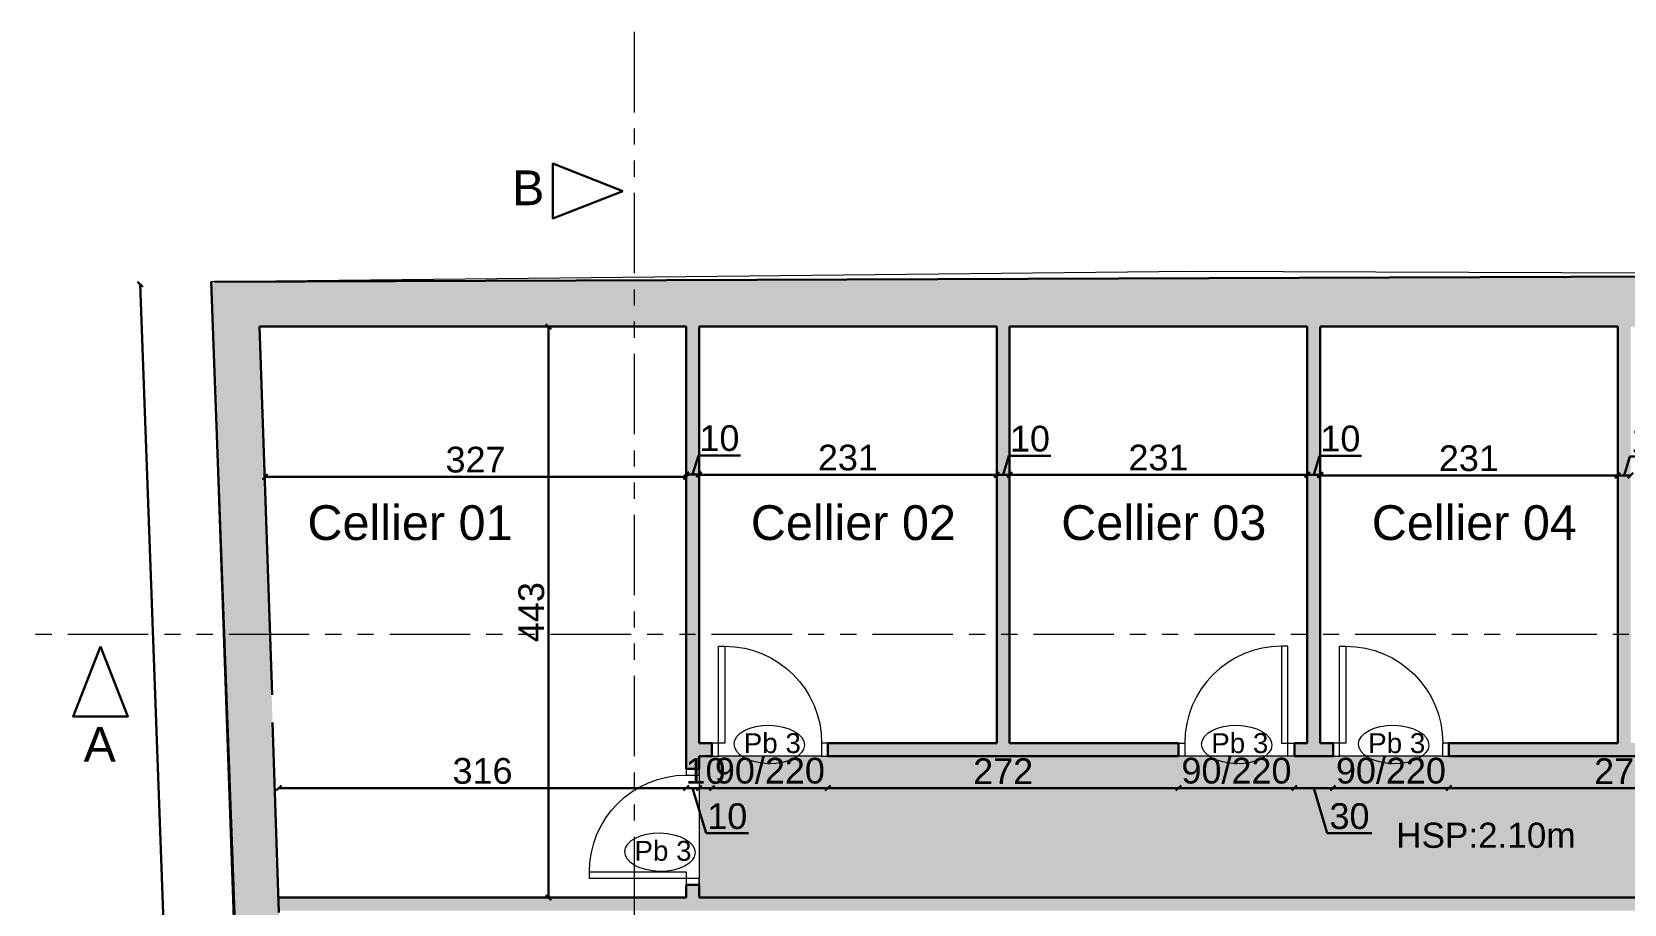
# Model space of a CAD drawing. Header units: millimetres. Extents: x 2804 to 3317, y 6834 to 7064.
# Drawn here: x 2957.87 to 2970.24, y 6939.95 to 6946.72 of the extents above; entities that cross this region are included whole.
import ezdxf

# ---------------------------------------------------------------- set-up
doc = ezdxf.new("R2010")
doc.units = ezdxf.units.MM
doc.header["$PDMODE"] = 1
doc.linetypes.add('PHANTOM2', pattern=[1.25, 0.625, -0.125, 0.125, -0.125, 0.125, -0.125])
for name, color, linetype, lineweight in [('cotation', 3, 'Continuous', 30), ('Hachures', 8, 'Continuous', 20), ('menuise', 50, 'Continuous', 18), ('Murs', 11, 'Continuous', 40), ('structure grt', 150, 'Continuous', 0), ('texte', 3, 'Continuous', 9), ('Trottoires', 140, 'Continuous', 30), ('zin menuiserie', 150, 'Continuous', 5), ('Zin mur', 30, 'Continuous', 30)]:
    doc.layers.add(name, color=color, linetype=linetype, lineweight=lineweight)
doc.layers.add('zin hatch mur', color=8, linetype='Continuous')
doc.layers.add('zin texte', color=33, linetype='Continuous')
doc.layers.add('zin hatch2', color=7, linetype='Continuous', lineweight=40, true_color=0xffe699)
doc.layers.get('zin hatch2').off()
doc.styles.add('ARIAL', font='arial.ttf')
doc.styles.add('PsikTxtStyle', font='arial.ttf')
doc.styles.get("Standard").update_dxf_attribs({"font": 'arial.ttf'})
doc.dimstyles.new('cotation 100', dxfattribs={"dimtxt": 0.2, "dimasz": 0.04, "dimexe": 0, "dimexo": 0, "dimgap": 0.03, "dimtad": 1, "dimdec": 0, "dimlfac": 100, "dimdsep": 46, "dimtxsty": 'ARIAL', "dimblk": 'OBLIQUE', "dimcen": 0.09, "dimse1": 1, "dimse2": 1, "dimclrd": 256, "dimclre": 256, "dimclrt": 256, "dimadec": 3, "dimazin": 2, "dimtfac": 1, "dimtdec": 0, "dimtofl": 0, "dimtmove": 1, "dimatfit": 3, "dimfxl": 0, "dimtolj": 1, "dimtzin": 0, "dimlwd": -1, "dimlwe": -1, "dimarcsym": 0})

# ---------------------------------------------------------------- blocks, each defined once
blk = doc.blocks.new('hath ss')
at = {"layer": 'zin hatch mur'}
h = blk.add_hatch(color=256, dxfattribs=at)
h.dxf.hatch_style = 1
h.paths.add_polyline_path([(2934.068, 6977.162), (2941.196, 6977.162), (2941.196, 6977.566), (2934.068, 6977.54)])
h = blk.add_hatch(color=256, dxfattribs=at)
h.dxf.hatch_style = 1
h.paths.add_polyline_path([(2926.422, 6977.162), (2928.691, 6977.162), (2928.691, 6977.521), (2926.045, 6977.512), (2926.147, 6974.735), (2926.501, 6974.735)])
h = blk.add_hatch(color=256, dxfattribs=at)
h.dxf.hatch_style = 1
h.paths.add_polyline_path([(2930.186, 6977.162), (2934.068, 6977.162), (2934.068, 6977.54), (2928.691, 6977.521), (2928.687, 6977.162)])
h = blk.add_hatch(color=256, dxfattribs=at)
h.dxf.hatch_style = 1
edge = h.paths.add_edge_path()
edge.add_line((2929.468, 6962.288), (2929.468, 6958.258))
edge.add_line((2929.468, 6958.258), (2928.103, 6958.258))
edge.add_line((2928.103, 6958.258), (2928.103, 6958.058))
edge.add_line((2928.103, 6958.058), (2929.468, 6958.058))
edge.add_line((2929.468, 6958.058), (2929.468, 6956.858))
edge.add_line((2929.468, 6956.858), (2928.227, 6956.858))
edge.add_line((2928.227, 6956.858), (2928.227, 6954.458))
edge.add_line((2928.227, 6954.458), (2928.469, 6954.458))
edge.add_line((2928.469, 6954.458), (2928.468, 6956.758))
edge.add_line((2928.468, 6956.758), (2929.468, 6956.758))
edge.add_line((2929.468, 6956.758), (2929.469, 6953.544))
edge.add_line((2929.469, 6953.544), (2927.265, 6953.543))
edge.add_line((2927.265, 6953.543), (2927.096, 6958.058))
edge.add_line((2927.096, 6958.058), (2927.203, 6958.058))
edge.add_line((2927.203, 6958.058), (2927.203, 6958.258))
edge.add_line((2927.203, 6958.258), (2927.086, 6958.258))
edge.add_line((2927.086, 6958.258), (2926.984, 6960.488))
edge.add_line((2926.984, 6960.488), (2927.086, 6960.488))
edge.add_line((2927.086, 6960.488), (2927.086, 6960.688))
edge.add_line((2927.086, 6960.688), (2926.977, 6960.688))
edge.add_line((2926.977, 6960.688), (2926.501, 6974.739))
edge.add_line((2926.501, 6974.739), (2926.147, 6974.74))
edge.add_line((2926.147, 6974.74), (2926.94, 6953.208))
edge.add_line((2926.94, 6953.208), (2935.329, 6953.21))
edge.add_line((2935.329, 6953.21), (2935.329, 6953.543))
edge.add_line((2935.329, 6953.543), (2930.221, 6953.543))
edge.add_arc((2930.22, 6954.044), 0.501, 181.1785, 270.1437, ccw=False)
edge.add_line((2929.719, 6954.033), (2929.719, 6962.288))
edge.add_line((2929.719, 6962.288), (2929.468, 6962.288))
h.paths.add_polyline_path([(2928.186, 6961.988), (2928.286, 6961.988), (2928.286, 6962.188), (2929.468, 6962.188), (2929.468, 6962.288), (2928.186, 6962.288)], flags=17)
h.paths.add_polyline_path([(2928.286, 6961.088), (2928.186, 6961.088), (2928.186, 6960.688), (2927.986, 6960.688), (2927.986, 6960.488), (2928.186, 6960.488), (2928.186, 6958.258), (2928.286, 6958.258)], flags=17)
blk = doc.blocks.new('terr')
at = {"layer": 'Murs', "lineweight": 9, "flags": 128}
for points, elevation in [([(3000.705, 7091.58), (2997.105, 7091.594), (2989.511, 7091.515), (2989.497, 7091.515)], 2.965), ([(2990.371, 7067.421), (2990.064, 7075.352), (2989.497, 7091.515)], 5.929)]:
    blk.add_lwpolyline(points, dxfattribs=dict(at, elevation=elevation))
blk = doc.blocks.new('P90')
at = {"ltscale": 0.005}
for p, q in [((-50, 752), (-100, 752)), ((-100, 752), (-100, 0)), ((-50, 0), (-50, 752)), ((-900, -100), (-900, 0)), ((-900, 0), (-850, 0)), ((-850, 0), (-850, -100)), ((-100, 0), (-50, 0)), ((-50, 0), (0, 0)), ((-50, -100), (-50, 0)), ((0, 0), (0, -100)), ((-850, -100), (-900, -100)), ((0, -100), (-50, -100))]:
    blk.add_line(p, q, dxfattribs=at)
blk.add_arc((-100, 0), 752, 90, 180, dxfattribs=at)
blk = doc.blocks.new('_Oblique')
at = {"color": 0, "linetype": 'ByBlock', "lineweight": -2}
blk.add_line((-0.5, -0.5), (0.5, 0.5), dxfattribs=at)
blk = doc.blocks.new('*D213')
at = {"layer": 'cotation', "transparency": 16777216}
blk.add_line((2961.884, 6940.001), (2961.884, 6944.435), dxfattribs=at)
at = {"layer": 'Defpoints', "color": 0, "transparency": 16777216}
for p in [(2961.884, 6944.435), (2963.404, 6944.435), (2962.228, 6940.001)]:
    blk.add_point(p, dxfattribs=at)
at = {"layer": 'cotation', "transparency": 16777216, "xscale": 0.04, "yscale": 0.04, "zscale": 0.04}
for p, rotation in [((2961.884, 6944.435), 90), ((2961.884, 6940.001), 270)]:
    blk.add_blockref('_Oblique', p, dxfattribs=dict(at, rotation=rotation))
at = {"layer": 'cotation', "transparency": 16777216, "insert": (2961.752, 6942.218), "char_height": 0.2, "attachment_point": 5, "rotation": 90, "style": 'ARIAL'}
blk.add_mtext('\\A1;443', dxfattribs=at)
blk = doc.blocks.new('*D218')
at = {"layer": 'cotation', "transparency": 16777216}
blk.add_line((2958.712, 6944.764), (2959.607, 6920.46), dxfattribs=at)
at = {"layer": 'Defpoints', "color": 0, "transparency": 16777216}
for p in [(2959.264, 6944.784), (2959.607, 6920.46), (2960.158, 6920.481)]:
    blk.add_point(p, dxfattribs=at)
at = {"layer": 'cotation', "transparency": 16777216, "xscale": 0.04, "yscale": 0.04, "zscale": 0.04}
for p, rotation in [((2958.712, 6944.764), 92.10827966792664), ((2959.607, 6920.46), 272.1082796679266)]:
    blk.add_blockref('_Oblique', p, dxfattribs=dict(at, rotation=rotation))
at = {"layer": 'cotation', "transparency": 16777216, "insert": (2959.343, 6932.619), "char_height": 0.3, "attachment_point": 5, "rotation": 272.1083, "style": 'ARIAL'}
blk.add_mtext('\\A1;2432', dxfattribs=at)
blk = doc.blocks.new('*D580')
at = {"layer": 'cotation', "transparency": 16777216}
blk.add_line((2963.054, 6940.852), (2963.154, 6940.852), dxfattribs=at)
at = {"layer": 'Defpoints', "color": 0, "transparency": 16777216}
for p in [(2963.054, 6941.101), (2963.154, 6941.101), (2963.154, 6940.852)]:
    blk.add_point(p, dxfattribs=at)
at = {"layer": 'cotation', "transparency": 16777216, "xscale": 0.04, "yscale": 0.04, "zscale": 0.04, "rotation": 180}
blk.add_blockref('_Oblique', (2963.054, 6940.852), dxfattribs=at)
at = {"layer": 'cotation', "transparency": 16777216, "xscale": 0.04, "yscale": 0.04, "zscale": 0.04}
blk.add_blockref('_Oblique', (2963.154, 6940.852), dxfattribs=at)
at = {"layer": 'cotation', "transparency": 16777216, "insert": (2963.104, 6940.984), "char_height": 0.2, "attachment_point": 5, "style": 'ARIAL'}
blk.add_mtext('\\A1;10', dxfattribs=at)
blk = doc.blocks.new('*D581')
at = {"layer": 'cotation', "transparency": 16777216}
blk.add_line((2963.154, 6940.852), (2964.054, 6940.852), dxfattribs=at)
at = {"layer": 'Defpoints', "color": 0, "transparency": 16777216}
for p in [(2963.154, 6941.101), (2964.054, 6941.101), (2964.054, 6940.852)]:
    blk.add_point(p, dxfattribs=at)
at = {"layer": 'cotation', "transparency": 16777216, "xscale": 0.04, "yscale": 0.04, "zscale": 0.04, "rotation": 180}
blk.add_blockref('_Oblique', (2963.154, 6940.852), dxfattribs=at)
at = {"layer": 'cotation', "transparency": 16777216, "xscale": 0.04, "yscale": 0.04, "zscale": 0.04}
blk.add_blockref('_Oblique', (2964.054, 6940.852), dxfattribs=at)
at = {"layer": 'cotation', "transparency": 16777216, "insert": (2963.604, 6940.986), "char_height": 0.2, "attachment_point": 5, "style": 'ARIAL'}
blk.add_mtext('\\A1;90/220', dxfattribs=at)
blk = doc.blocks.new('*D582')
at = {"layer": 'cotation', "transparency": 16777216}
blk.add_line((2964.054, 6940.852), (2966.778, 6940.852), dxfattribs=at)
at = {"layer": 'Defpoints', "color": 0, "transparency": 16777216}
for p in [(2964.054, 6941.101), (2966.778, 6941.101), (2966.778, 6940.852)]:
    blk.add_point(p, dxfattribs=at)
at = {"layer": 'cotation', "transparency": 16777216, "xscale": 0.04, "yscale": 0.04, "zscale": 0.04, "rotation": 180}
blk.add_blockref('_Oblique', (2964.054, 6940.852), dxfattribs=at)
at = {"layer": 'cotation', "transparency": 16777216, "xscale": 0.04, "yscale": 0.04, "zscale": 0.04}
blk.add_blockref('_Oblique', (2966.778, 6940.852), dxfattribs=at)
at = {"layer": 'cotation', "transparency": 16777216, "insert": (2965.416, 6940.983), "char_height": 0.2, "attachment_point": 5, "style": 'ARIAL'}
blk.add_mtext('\\A1;272', dxfattribs=at)
blk = doc.blocks.new('*D583')
at = {"layer": 'cotation', "transparency": 16777216}
blk.add_line((2966.778, 6940.852), (2967.678, 6940.852), dxfattribs=at)
at = {"layer": 'Defpoints', "color": 0, "transparency": 16777216}
for p in [(2966.778, 6941.101), (2967.678, 6941.101), (2967.678, 6940.852)]:
    blk.add_point(p, dxfattribs=at)
at = {"layer": 'cotation', "transparency": 16777216, "xscale": 0.04, "yscale": 0.04, "zscale": 0.04, "rotation": 180}
blk.add_blockref('_Oblique', (2966.778, 6940.852), dxfattribs=at)
at = {"layer": 'cotation', "transparency": 16777216, "xscale": 0.04, "yscale": 0.04, "zscale": 0.04}
blk.add_blockref('_Oblique', (2967.678, 6940.852), dxfattribs=at)
at = {"layer": 'cotation', "transparency": 16777216, "insert": (2967.228, 6940.986), "char_height": 0.2, "attachment_point": 5, "style": 'ARIAL'}
blk.add_mtext('\\A1;90/220', dxfattribs=at)
blk = doc.blocks.new('*D584')
at = {"layer": 'cotation', "transparency": 16777216}
for p, q in [((2967.678, 6940.852), (2967.978, 6940.852)), ((2967.828, 6940.852), (2967.933, 6940.501)), ((2967.933, 6940.501), (2968.279, 6940.501))]:
    blk.add_line(p, q, dxfattribs=at)
at = {"layer": 'Defpoints', "color": 0, "transparency": 16777216}
for p in [(2967.678, 6941.101), (2967.978, 6941.101), (2967.978, 6940.852)]:
    blk.add_point(p, dxfattribs=at)
at = {"layer": 'cotation', "transparency": 16777216, "xscale": 0.04, "yscale": 0.04, "zscale": 0.04, "rotation": 180}
blk.add_blockref('_Oblique', (2967.678, 6940.852), dxfattribs=at)
at = {"layer": 'cotation', "transparency": 16777216, "xscale": 0.04, "yscale": 0.04, "zscale": 0.04}
blk.add_blockref('_Oblique', (2967.978, 6940.852), dxfattribs=at)
at = {"layer": 'cotation', "transparency": 16777216, "insert": (2968.106, 6940.633), "char_height": 0.2, "attachment_point": 5, "style": 'ARIAL'}
blk.add_mtext('\\A1;30', dxfattribs=at)
blk = doc.blocks.new('*D585')
at = {"layer": 'cotation', "transparency": 16777216}
blk.add_line((2967.978, 6940.852), (2968.878, 6940.852), dxfattribs=at)
at = {"layer": 'Defpoints', "color": 0, "transparency": 16777216}
for p in [(2967.978, 6941.101), (2968.878, 6941.101), (2968.878, 6940.852)]:
    blk.add_point(p, dxfattribs=at)
at = {"layer": 'cotation', "transparency": 16777216, "xscale": 0.04, "yscale": 0.04, "zscale": 0.04, "rotation": 180}
blk.add_blockref('_Oblique', (2967.978, 6940.852), dxfattribs=at)
at = {"layer": 'cotation', "transparency": 16777216, "xscale": 0.04, "yscale": 0.04, "zscale": 0.04}
blk.add_blockref('_Oblique', (2968.878, 6940.852), dxfattribs=at)
at = {"layer": 'cotation', "transparency": 16777216, "insert": (2968.428, 6940.986), "char_height": 0.2, "attachment_point": 5, "style": 'ARIAL'}
blk.add_mtext('\\A1;90/220', dxfattribs=at)
blk = doc.blocks.new('*D586')
at = {"layer": 'cotation', "transparency": 16777216}
blk.add_line((2968.878, 6940.852), (2971.601, 6940.852), dxfattribs=at)
at = {"layer": 'Defpoints', "color": 0, "transparency": 16777216}
for p in [(2968.878, 6941.101), (2971.601, 6941.101), (2971.601, 6940.852)]:
    blk.add_point(p, dxfattribs=at)
at = {"layer": 'cotation', "transparency": 16777216, "xscale": 0.04, "yscale": 0.04, "zscale": 0.04, "rotation": 180}
blk.add_blockref('_Oblique', (2968.878, 6940.852), dxfattribs=at)
at = {"layer": 'cotation', "transparency": 16777216, "xscale": 0.04, "yscale": 0.04, "zscale": 0.04}
blk.add_blockref('_Oblique', (2971.601, 6940.852), dxfattribs=at)
at = {"layer": 'cotation', "transparency": 16777216, "insert": (2970.239, 6940.983), "char_height": 0.2, "attachment_point": 5, "style": 'ARIAL'}
blk.add_mtext('\\A1;272', dxfattribs=at)
blk = doc.blocks.new('*D600')
at = {"layer": 'cotation', "transparency": 16777216}
for p, q in [((2963.054, 6940.852), (2962.954, 6940.852)), ((2963.004, 6940.852), (2963.11, 6940.501)), ((2963.11, 6940.501), (2963.437, 6940.501))]:
    blk.add_line(p, q, dxfattribs=at)
at = {"layer": 'Defpoints', "color": 0, "transparency": 16777216}
for p in [(2963.054, 6941.101), (2962.954, 6941.001), (2962.954, 6940.852)]:
    blk.add_point(p, dxfattribs=at)
at = {"layer": 'cotation', "transparency": 16777216, "xscale": 0.04, "yscale": 0.04, "zscale": 0.04, "rotation": 180}
blk.add_blockref('_Oblique', (2962.954, 6940.852), dxfattribs=at)
at = {"layer": 'cotation', "transparency": 16777216, "xscale": 0.04, "yscale": 0.04, "zscale": 0.04}
blk.add_blockref('_Oblique', (2963.054, 6940.852), dxfattribs=at)
at = {"layer": 'cotation', "transparency": 16777216, "insert": (2963.273, 6940.633), "char_height": 0.2, "attachment_point": 5, "style": 'ARIAL'}
blk.add_mtext('\\A1;10', dxfattribs=at)
blk = doc.blocks.new('*D601')
at = {"layer": 'cotation', "transparency": 16777216}
blk.add_line((2962.954, 6940.852), (2959.79, 6940.852), dxfattribs=at)
at = {"layer": 'Defpoints', "color": 0, "transparency": 16777216}
for p in [(2962.954, 6941.001), (2959.79, 6940.852), (2959.79, 6940.001)]:
    blk.add_point(p, dxfattribs=at)
at = {"layer": 'cotation', "transparency": 16777216, "xscale": 0.04, "yscale": 0.04, "zscale": 0.04, "rotation": 180}
blk.add_blockref('_Oblique', (2959.79, 6940.852), dxfattribs=at)
at = {"layer": 'cotation', "transparency": 16777216, "xscale": 0.04, "yscale": 0.04, "zscale": 0.04}
blk.add_blockref('_Oblique', (2962.954, 6940.852), dxfattribs=at)
at = {"layer": 'cotation', "transparency": 16777216, "insert": (2961.372, 6940.984), "char_height": 0.2, "attachment_point": 5, "style": 'ARIAL'}
blk.add_mtext('\\A1;316', dxfattribs=at)
blk = doc.blocks.new('*D610')
at = {"layer": 'cotation', "transparency": 16777216}
for p, q in [((2970.239, 6943.279), (2970.283, 6943.426)), ((2970.283, 6943.426), (2970.61, 6943.426)), ((2970.289, 6943.279), (2970.189, 6943.279))]:
    blk.add_line(p, q, dxfattribs=at)
at = {"layer": 'Defpoints', "color": 0, "transparency": 16777216}
for p in [(2970.189, 6943.279), (2970.189, 6942.733), (2970.289, 6942.752)]:
    blk.add_point(p, dxfattribs=at)
at = {"layer": 'cotation', "transparency": 16777216, "xscale": 0.04, "yscale": 0.04, "zscale": 0.04, "rotation": 180}
blk.add_blockref('_Oblique', (2970.189, 6943.279), dxfattribs=at)
at = {"layer": 'cotation', "transparency": 16777216, "xscale": 0.04, "yscale": 0.04, "zscale": 0.04}
blk.add_blockref('_Oblique', (2970.289, 6943.279), dxfattribs=at)
at = {"layer": 'cotation', "transparency": 16777216, "insert": (2970.447, 6943.558), "char_height": 0.2, "attachment_point": 5, "style": 'ARIAL'}
blk.add_mtext('\\A1;10', dxfattribs=at)
blk = doc.blocks.new('*D611')
at = {"layer": 'cotation', "transparency": 16777216}
blk.add_line((2970.189, 6943.28), (2967.878, 6943.28), dxfattribs=at)
at = {"layer": 'Defpoints', "color": 0, "transparency": 16777216}
for p in [(2967.878, 6943.28), (2970.189, 6942.733), (2967.878, 6942.573)]:
    blk.add_point(p, dxfattribs=at)
at = {"layer": 'cotation', "transparency": 16777216, "xscale": 0.04, "yscale": 0.04, "zscale": 0.04, "rotation": 180}
blk.add_blockref('_Oblique', (2967.878, 6943.28), dxfattribs=at)
at = {"layer": 'cotation', "transparency": 16777216, "xscale": 0.04, "yscale": 0.04, "zscale": 0.04}
blk.add_blockref('_Oblique', (2970.189, 6943.28), dxfattribs=at)
at = {"layer": 'cotation', "transparency": 16777216, "insert": (2969.033, 6943.412), "char_height": 0.2, "attachment_point": 5, "style": 'ARIAL'}
blk.add_mtext('\\A1;231', dxfattribs=at)
blk = doc.blocks.new('*D612')
at = {"layer": 'cotation', "transparency": 16777216}
for p, q in [((2967.828, 6943.285), (2967.872, 6943.432)), ((2967.872, 6943.432), (2968.199, 6943.432)), ((2967.878, 6943.285), (2967.778, 6943.285))]:
    blk.add_line(p, q, dxfattribs=at)
at = {"layer": 'Defpoints', "color": 0, "transparency": 16777216}
for p in [(2967.778, 6943.285), (2967.778, 6942.573), (2967.878, 6942.573)]:
    blk.add_point(p, dxfattribs=at)
at = {"layer": 'cotation', "transparency": 16777216, "xscale": 0.04, "yscale": 0.04, "zscale": 0.04, "rotation": 180}
blk.add_blockref('_Oblique', (2967.778, 6943.285), dxfattribs=at)
at = {"layer": 'cotation', "transparency": 16777216, "xscale": 0.04, "yscale": 0.04, "zscale": 0.04}
blk.add_blockref('_Oblique', (2967.878, 6943.285), dxfattribs=at)
at = {"layer": 'cotation', "transparency": 16777216, "insert": (2968.035, 6943.565), "char_height": 0.2, "attachment_point": 5, "style": 'ARIAL'}
blk.add_mtext('\\A1;10', dxfattribs=at)
blk = doc.blocks.new('*D613')
at = {"layer": 'cotation', "transparency": 16777216}
blk.add_line((2967.778, 6943.284), (2965.466, 6943.284), dxfattribs=at)
at = {"layer": 'Defpoints', "color": 0, "transparency": 16777216}
for p in [(2965.466, 6943.284), (2965.466, 6942.599), (2967.778, 6942.573)]:
    blk.add_point(p, dxfattribs=at)
at = {"layer": 'cotation', "transparency": 16777216, "xscale": 0.04, "yscale": 0.04, "zscale": 0.04, "rotation": 180}
blk.add_blockref('_Oblique', (2965.466, 6943.284), dxfattribs=at)
at = {"layer": 'cotation', "transparency": 16777216, "xscale": 0.04, "yscale": 0.04, "zscale": 0.04}
blk.add_blockref('_Oblique', (2967.778, 6943.284), dxfattribs=at)
at = {"layer": 'cotation', "transparency": 16777216, "insert": (2966.622, 6943.417), "char_height": 0.2, "attachment_point": 5, "style": 'ARIAL'}
blk.add_mtext('\\A1;231', dxfattribs=at)
blk = doc.blocks.new('*D614')
at = {"layer": 'cotation', "transparency": 16777216}
for p, q in [((2965.416, 6943.284), (2965.46, 6943.431)), ((2965.46, 6943.431), (2965.787, 6943.431)), ((2965.466, 6943.284), (2965.366, 6943.284))]:
    blk.add_line(p, q, dxfattribs=at)
at = {"layer": 'Defpoints', "color": 0, "transparency": 16777216}
for p in [(2965.366, 6943.284), (2965.366, 6942.591), (2965.466, 6942.599)]:
    blk.add_point(p, dxfattribs=at)
at = {"layer": 'cotation', "transparency": 16777216, "xscale": 0.04, "yscale": 0.04, "zscale": 0.04, "rotation": 180}
blk.add_blockref('_Oblique', (2965.366, 6943.284), dxfattribs=at)
at = {"layer": 'cotation', "transparency": 16777216, "xscale": 0.04, "yscale": 0.04, "zscale": 0.04}
blk.add_blockref('_Oblique', (2965.466, 6943.284), dxfattribs=at)
at = {"layer": 'cotation', "transparency": 16777216, "insert": (2965.624, 6943.564), "char_height": 0.2, "attachment_point": 5, "style": 'ARIAL'}
blk.add_mtext('\\A1;10', dxfattribs=at)
blk = doc.blocks.new('*D615')
at = {"layer": 'cotation', "transparency": 16777216}
blk.add_line((2965.366, 6943.285), (2963.054, 6943.285), dxfattribs=at)
at = {"layer": 'Defpoints', "color": 0, "transparency": 16777216}
for p in [(2963.054, 6943.285), (2965.366, 6942.591), (2963.054, 6942.487)]:
    blk.add_point(p, dxfattribs=at)
at = {"layer": 'cotation', "transparency": 16777216, "xscale": 0.04, "yscale": 0.04, "zscale": 0.04, "rotation": 180}
blk.add_blockref('_Oblique', (2963.054, 6943.285), dxfattribs=at)
at = {"layer": 'cotation', "transparency": 16777216, "xscale": 0.04, "yscale": 0.04, "zscale": 0.04}
blk.add_blockref('_Oblique', (2965.366, 6943.285), dxfattribs=at)
at = {"layer": 'cotation', "transparency": 16777216, "insert": (2964.21, 6943.417), "char_height": 0.2, "attachment_point": 5, "style": 'ARIAL'}
blk.add_mtext('\\A1;231', dxfattribs=at)
blk = doc.blocks.new('*D616')
at = {"layer": 'cotation', "transparency": 16777216}
for p, q in [((2963.004, 6943.288), (2963.049, 6943.435)), ((2963.049, 6943.435), (2963.376, 6943.435)), ((2963.054, 6943.288), (2962.954, 6943.288))]:
    blk.add_line(p, q, dxfattribs=at)
at = {"layer": 'Defpoints', "color": 0, "transparency": 16777216}
for p in [(2962.954, 6943.288), (2962.954, 6942.476), (2963.054, 6942.487)]:
    blk.add_point(p, dxfattribs=at)
at = {"layer": 'cotation', "transparency": 16777216, "xscale": 0.04, "yscale": 0.04, "zscale": 0.04, "rotation": 180}
blk.add_blockref('_Oblique', (2962.954, 6943.288), dxfattribs=at)
at = {"layer": 'cotation', "transparency": 16777216, "xscale": 0.04, "yscale": 0.04, "zscale": 0.04}
blk.add_blockref('_Oblique', (2963.054, 6943.288), dxfattribs=at)
at = {"layer": 'cotation', "transparency": 16777216, "insert": (2963.212, 6943.568), "char_height": 0.2, "attachment_point": 5, "style": 'ARIAL'}
blk.add_mtext('\\A1;10', dxfattribs=at)
blk = doc.blocks.new('*D617')
at = {"layer": 'cotation', "transparency": 16777216}
blk.add_line((2962.954, 6943.269), (2959.683, 6943.269), dxfattribs=at)
at = {"layer": 'Defpoints', "color": 0, "transparency": 16777216}
for p in [(2959.683, 6943.269), (2959.683, 6943.193), (2962.954, 6942.476)]:
    blk.add_point(p, dxfattribs=at)
at = {"layer": 'cotation', "transparency": 16777216, "xscale": 0.04, "yscale": 0.04, "zscale": 0.04, "rotation": 180}
blk.add_blockref('_Oblique', (2959.683, 6943.269), dxfattribs=at)
at = {"layer": 'cotation', "transparency": 16777216, "xscale": 0.04, "yscale": 0.04, "zscale": 0.04}
blk.add_blockref('_Oblique', (2962.954, 6943.269), dxfattribs=at)
at = {"layer": 'cotation', "transparency": 16777216, "insert": (2961.318, 6943.401), "char_height": 0.2, "attachment_point": 5, "style": 'ARIAL'}
blk.add_mtext('\\A1;327', dxfattribs=at)
blk = doc.blocks.new('pb3.')
at = {"layer": 'menuise'}
blk.add_ellipse((2979.604, 6941.19), major_axis=(-0.273, 0.005), ratio=0.546469, start_param=-1.570796, end_param=4.712389, dxfattribs=at)
at = {"layer": 'menuise', "insert": (2979.406, 6941.278), "char_height": 0.1544, "width": 2.34126, "attachment_point": 1, "style": 'PsikTxtStyle'}
blk.add_mtext('Pb 3', dxfattribs=at)

msp = doc.modelspace()

# ---------------------------------------------------------------- hatches: boundary and pattern name
at = {"layer": 'Hachures'}
h = msp.add_hatch(dxfattribs=at)
h.set_pattern_fill('AR-HBONE', color=256, scale=0.001)
h.paths.add_polyline_path([(2961.404, 6927.961), (2961.404, 6929.561), (2960.14, 6929.561), (2960.196, 6927.961)])
h.paths.add_polyline_path([(2973.801, 6940.001), (2973.801, 6941.401), (2972.701, 6941.401), (2972.701, 6941.101), (2963.054, 6941.101), (2963.054, 6940.001)])
h.paths.add_polyline_path([(2975.798, 6943.885), (2975.798, 6940.001), (2977.874, 6940.001), (2977.874, 6943.885)])
h.paths.add_polyline_path([(2966.814, 6929.034), (2967.361, 6929.034), (2967.361, 6927.928), (2966.814, 6927.928)], flags=17)
edge = h.paths.add_edge_path()
edge.add_arc((2967.454, 6929.061), 0.5, 360, 450)
edge.add_line((2967.454, 6929.561), (2966.814, 6929.561))
edge.add_line((2966.814, 6929.561), (2966.814, 6926.461))
edge.add_arc((2968.694, 6926.447), 1.879, 179.5891, 246.8372)
edge.add_line((2967.954, 6924.719), (2967.954, 6929.061))
at = {"layer": 'zin hatch mur'}
h = msp.add_hatch(color=256, dxfattribs=at)
h.dxf.hatch_style = 1
h.paths.add_polyline_path([(2971.601, 6941.201), (2970.289, 6941.201), (2970.289, 6944.485), (2970.189, 6944.485), (2970.189, 6941.201), (2968.878, 6941.201), (2968.878, 6941.101), (2971.601, 6941.101)])
h.paths.add_polyline_path([(2967.878, 6944.485), (2967.778, 6944.485), (2967.778, 6941.201), (2967.678, 6941.201), (2967.678, 6941.101), (2967.978, 6941.101), (2967.978, 6941.201), (2967.878, 6941.201)])
h.paths.add_polyline_path([(2966.778, 6941.201), (2965.466, 6941.201), (2965.466, 6944.485), (2965.366, 6944.485), (2965.366, 6941.201), (2964.054, 6941.201), (2964.054, 6941.101), (2966.778, 6941.101)])
h.paths.add_polyline_path([(2963.154, 6941.201), (2963.054, 6941.201), (2963.054, 6944.485), (2962.954, 6944.485), (2962.954, 6941.001), (2963.054, 6941.001), (2963.054, 6941.101), (2963.154, 6941.101)])
h.paths.add_polyline_path([(2980.284, 6941.201), (2980.084, 6941.201), (2980.084, 6941.101), (2980.284, 6941.101)])
h.paths.add_polyline_path([(2975.798, 6944.485), (2975.698, 6944.485), (2975.698, 6941.501), (2973.701, 6941.501), (2973.701, 6941.401), (2973.801, 6941.401), (2973.801, 6941.001), (2973.901, 6941.001), (2973.901, 6941.401), (2975.698, 6941.401), (2975.698, 6940.886), (2975.798, 6940.886)])
h.paths.add_polyline_path([(2972.801, 6941.501), (2972.701, 6941.501), (2972.701, 6944.485), (2972.601, 6944.485), (2972.601, 6941.201), (2972.501, 6941.201), (2972.501, 6941.101), (2972.701, 6941.101), (2972.701, 6941.401), (2972.801, 6941.401)])
h.paths.add_polyline_path([(2979.184, 6941.201), (2977.974, 6941.201), (2977.974, 6944.485), (2977.874, 6944.485), (2977.874, 6941.001), (2977.974, 6941.001), (2977.974, 6941.101), (2979.184, 6941.101)])
h.paths.add_polyline_path([(2959.789, 6939.901), (2975.798, 6939.901), (2975.798, 6940.101), (2975.698, 6940.101), (2975.698, 6940.001), (2973.901, 6940.001), (2973.901, 6940.101), (2973.801, 6940.101), (2973.801, 6940.001), (2963.054, 6940.001), (2963.054, 6940.101), (2962.954, 6940.101), (2962.954, 6940.001), (2959.79, 6940.001)])
h.paths.add_polyline_path([(2980.287, 6939.901), (2980.287, 6939.841), (2980.287, 6940.001), (2977.974, 6940.001), (2977.974, 6940.101), (2977.874, 6940.101), (2977.874, 6940.001), (2976.994, 6940.001), (2976.994, 6939.901)])

# ---------------------------------------------------------------- linework, layer by layer
at = {"layer": 'cotation'}
msp.add_lwpolyline([(2962.461, 6945.488), (2961.918, 6945.275), (2961.918, 6945.701), (2962.461, 6945.488)], dxfattribs=at)
at = {"layer": 'cotation', "elevation": -2.965}
msp.add_lwpolyline([(2958.404, 6941.951), (2958.617, 6941.408), (2958.192, 6941.408), (2958.404, 6941.951)], dxfattribs=at)
at = {"layer": 'Hachures'}
for p, q in [((2964.004, 6941.101), (2963.204, 6941.101)), ((2967.628, 6941.101), (2966.828, 6941.101)), ((2968.828, 6941.101), (2968.028, 6941.101)), ((2963.054, 6941.001), (2963.054, 6940.101))]:
    msp.add_line(p, q, dxfattribs=at)
at = {"layer": 'texte', "linetype": 'PHANTOM2', "lineweight": 9}
for p, q in [((2962.551, 6946.724), (2962.551, 6935.952)), ((2982.526, 6942.044, -2.965), (2957.871, 6942.044, -2.965))]:
    msp.add_line(p, q, dxfattribs=at)
at = {"layer": 'Zin mur'}
for p, q in [((2959.264, 6944.784), (2960.158, 6920.481)), ((2959.289, 6944.784), (2980.573, 6944.86)), ((2959.64, 6944.435), (2959.738, 6941.576)), ((2959.64, 6944.435), (2962.954, 6944.435)), ((2962.954, 6941.001), (2962.954, 6944.435)), ((2963.054, 6944.435), (2965.366, 6944.435)), ((2963.054, 6941.201), (2963.054, 6944.435)), ((2965.366, 6941.201), (2965.366, 6944.435)), ((2965.466, 6944.435), (2967.778, 6944.435)), ((2965.466, 6941.201), (2965.466, 6944.435)), ((2967.778, 6941.201), (2967.778, 6944.435)), ((2967.878, 6944.435), (2970.189, 6944.435)), ((2967.878, 6941.201), (2967.878, 6944.435)), ((2970.189, 6941.201), (2970.189, 6944.435)), ((2959.741, 6941.361), (2959.79, 6939.886)), ((2963.154, 6941.101), (2963.154, 6941.201)), ((2964.054, 6941.101), (2964.054, 6941.201)), ((2966.778, 6941.101), (2966.778, 6941.201)), ((2967.678, 6941.101), (2967.678, 6941.201)), ((2967.978, 6941.101), (2967.978, 6941.201)), ((2968.878, 6941.101), (2968.878, 6941.201)), ((2963.054, 6941.101), (2963.154, 6941.101)), ((2963.054, 6941.001), (2963.054, 6941.101)), ((2964.054, 6941.101), (2966.778, 6941.101)), ((2967.678, 6941.101), (2967.978, 6941.101)), ((2967.678, 6941.101), (2967.978, 6941.101)), ((2968.878, 6941.101), (2971.601, 6941.101)), ((2963.054, 6941.001), (2962.954, 6941.001)), ((2962.954, 6940.001), (2962.954, 6940.101)), ((2963.054, 6940.101), (2962.954, 6940.101)), ((2963.054, 6940.001), (2963.054, 6940.101))]:
    msp.add_line(p, q, dxfattribs=at)
at = {"layer": 'Zin mur', "ltscale": 0.02}
for p, q in [((2963.054, 6941.201), (2963.154, 6941.201)), ((2964.054, 6941.201), (2965.366, 6941.201)), ((2965.466, 6941.201), (2966.778, 6941.201)), ((2967.678, 6941.201), (2967.778, 6941.201)), ((2967.878, 6941.201), (2967.978, 6941.201)), ((2968.878, 6941.201), (2970.189, 6941.201)), ((2959.79, 6940.001), (2962.954, 6940.001)), ((2963.054, 6940.001), (2973.801, 6940.001))]:
    msp.add_line(p, q, dxfattribs=at)

# ---------------------------------------------------------------- block references
at = {"layer": 'cotation'}
for p in [(-16.005, 0), (-12.374, 0), (-11.155, 0), (-16.854, -0.836)]:
    msp.add_blockref('pb3.', p, dxfattribs=at)
at = {"layer": 'Trottoires'}
msp.add_blockref('terr', (-30.233, -146.731, -5.929), dxfattribs=at)
at = {"layer": 'zin hatch2'}
msp.add_blockref('hath ss', (33.218, -32.727), dxfattribs=at)
at = {"layer": 'zin menuiserie', "yscale": 0.001, "zscale": 0.001}
for p, xscale in [((2963.154, 6941.201), -0.001), ((2967.678, 6941.201), 0.001), ((2967.978, 6941.201), -0.001)]:
    msp.add_blockref('P90', p, dxfattribs=dict(at, xscale=xscale))
at = {"layer": 'zin menuiserie', "xscale": -0.001, "yscale": 0.001, "zscale": 0.001, "rotation": 90}
msp.add_blockref('P90', (2962.954, 6940.101), dxfattribs=at)

# ---------------------------------------------------------------- texts
at = {"layer": 'structure grt', "ltscale": 0.5, "insert": (2968.469, 6940.583), "char_height": 0.195, "width": 13.74632, "attachment_point": 1}
msp.add_mtext('{\\C1;HSP:2.10m}', dxfattribs=at)
at = {"layer": 'zin texte', "char_height": 0.27, "attachment_point": 1}
for s, insert in [('B', (2961.601, 6945.648)), ('Cellier 01', (2960.012, 6943.048)), ('Cellier 02', (2963.456, 6943.048)), ('Cellier 03', (2965.867, 6943.048)), ('Cellier 04', (2968.279, 6943.048)), ('A', (2958.273, 6941.326, -2.965))]:
    msp.add_mtext_dynamic_manual_height_columns(s, width=34.10317, gutter_width=12.5, heights=[0], dxfattribs=dict(at, insert=insert))

# ---------------------------------------------------------------- dimensions: what is measured, and where the dimension line sits
at = {"layer": 'cotation'}
dim = msp.add_aligned_dim(p1=(2959.264, 6944.784), p2=(2960.158, 6920.481), distance=-0.551, dimstyle='cotation 100', override={"dimtxt": 0.3}, dxfattribs=at)
dim.commit()
dim.dimension.update_dxf_attribs({"geometry": '*D218', "text_midpoint": (2959.343, 6932.619)})
dim = msp.add_linear_dim(base=(2961.884, 6944.435), p1=(2962.228, 6940.001), p2=(2963.404, 6944.435), angle=90, dimstyle='cotation 100', dxfattribs=at)
dim.commit()
dim.dimension.update_dxf_attribs({"geometry": '*D213', "text_midpoint": (2961.752, 6942.218)})
for base, p1, p2, picture, middle in [((2962.954, 6943.288), (2963.054, 6942.487), (2962.954, 6942.476), '*D616', (2963.079, 6943.568)), ((2965.366, 6943.284), (2965.466, 6942.599), (2965.366, 6942.591), '*D614', (2965.49, 6943.564)), ((2967.778, 6943.285), (2967.878, 6942.573), (2967.778, 6942.573), '*D612', (2967.902, 6943.565)), ((2970.189, 6943.279), (2970.289, 6942.752), (2970.189, 6942.733), '*D610', (2970.313, 6943.558)), ((2963.054, 6943.285), (2965.366, 6942.591), (2963.054, 6942.487), '*D615', (2964.21, 6943.417)), ((2965.466, 6943.284), (2967.778, 6942.573), (2965.466, 6942.599), '*D613', (2966.622, 6943.417)), ((2959.683, 6943.269), (2962.954, 6942.476), (2959.683, 6943.193), '*D617', (2961.318, 6943.401)), ((2967.878, 6943.28), (2970.189, 6942.733), (2967.878, 6942.573), '*D611', (2969.033, 6943.412)), ((2959.79, 6940.852), (2962.954, 6941.001), (2959.79, 6940.001), '*D601', (2961.372, 6940.984)), ((2962.954, 6940.852), (2963.054, 6941.101), (2962.954, 6941.001), '*D600', (2963.14, 6940.633)), ((2966.778, 6940.852), (2964.054, 6941.101), (2966.778, 6941.101), '*D582', (2965.416, 6940.983)), ((2967.978, 6940.852), (2967.678, 6941.101), (2967.978, 6941.101), '*D584', (2967.963, 6940.633)), ((2971.601, 6940.852), (2968.878, 6941.101), (2971.601, 6941.101), '*D586', (2970.239, 6940.983))]:
    dim = msp.add_linear_dim(base=base, p1=p1, p2=p2, dimstyle='cotation 100', dxfattribs=at)
    dim.commit()
    dim.dimension.update_dxf_attribs({"geometry": picture, "text_midpoint": middle})
dim = msp.add_linear_dim(base=(2963.154, 6940.852), p1=(2963.054, 6941.101), p2=(2963.154, 6941.101), dimstyle='cotation 100', dxfattribs=at)
dim.commit()
dim.dimension.update_dxf_attribs({"geometry": '*D580', "text_midpoint": (2963.104, 6940.852), "dimtype": 128})
for base, p1, p2, picture, middle in [((2964.054, 6940.852), (2963.154, 6941.101), (2964.054, 6941.101), '*D581', (2963.604, 6940.986)), ((2967.678, 6940.852), (2966.778, 6941.101), (2967.678, 6941.101), '*D583', (2967.228, 6940.986)), ((2968.878, 6940.852), (2967.978, 6941.101), (2968.878, 6941.101), '*D585', (2968.428, 6940.986))]:
    dim = msp.add_linear_dim(base=base, p1=p1, p2=p2, text='<>/220', dimstyle='cotation 100', dxfattribs=at)
    dim.commit()
    dim.dimension.update_dxf_attribs({"geometry": picture, "text_midpoint": middle})

doc.saveas('drawing.dxf')
